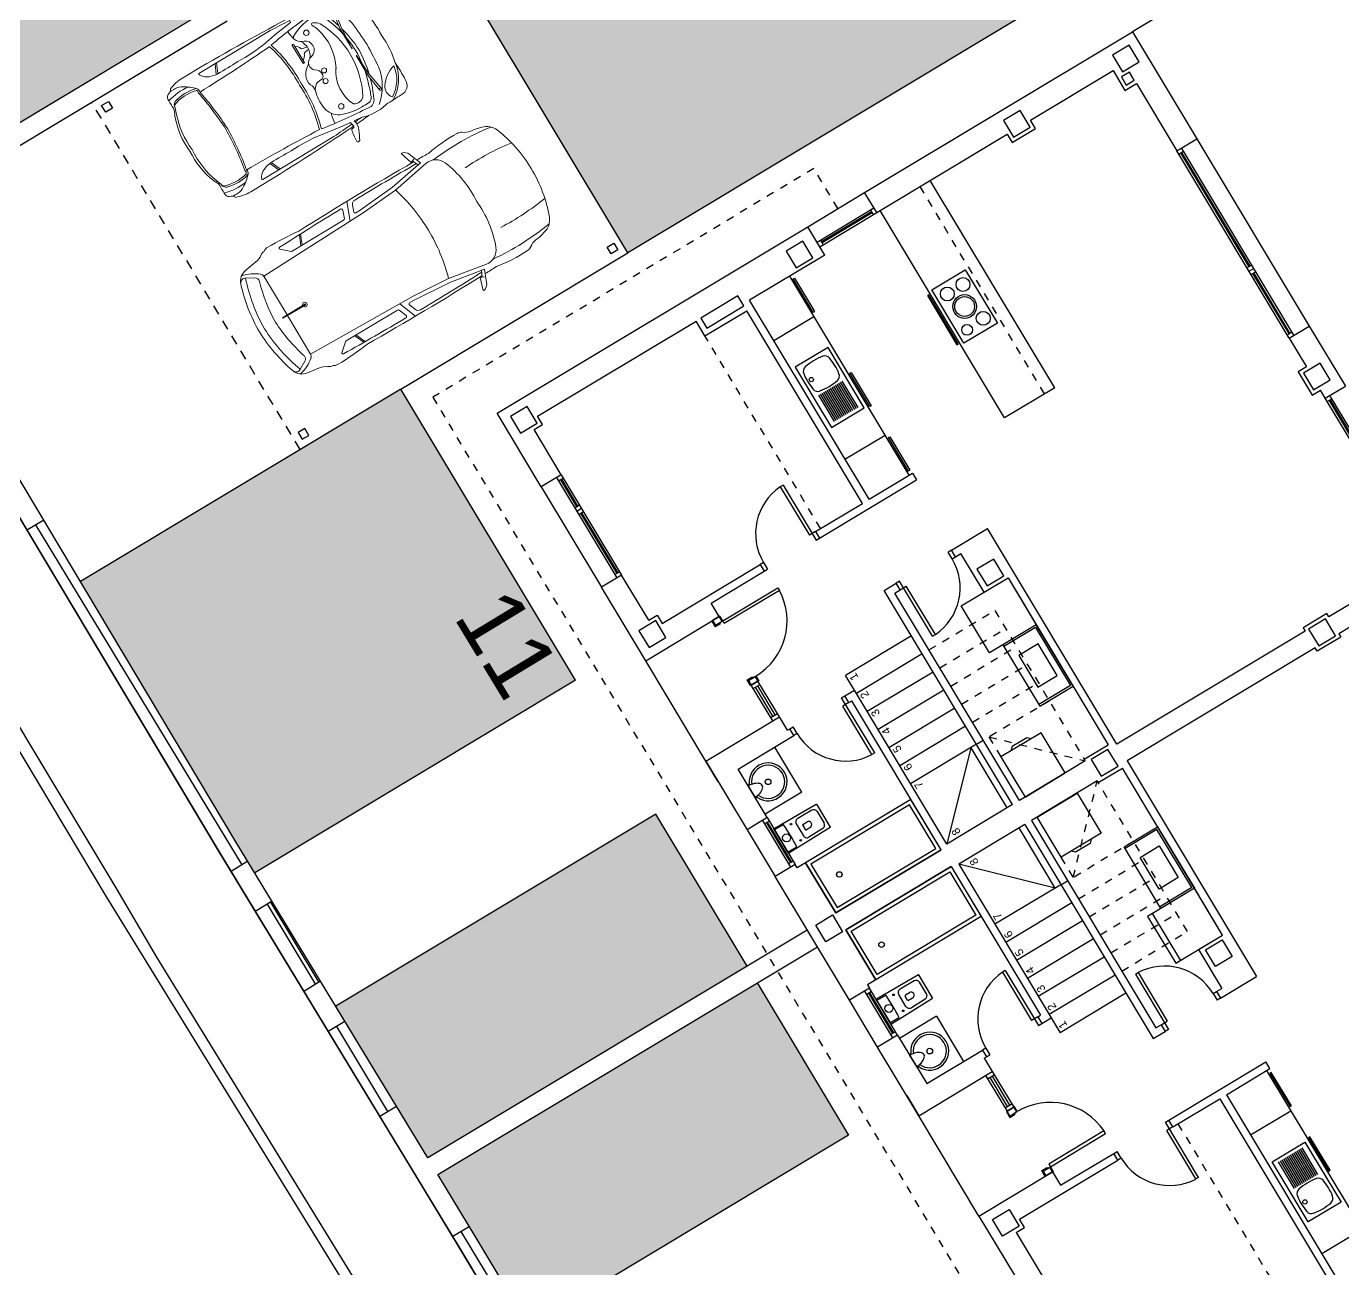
# Model space of a CAD drawing. Header units: millimetres. Extents: x 441061 to 442903, y 4515148 to 4515613.
# Drawn here: x 441612.64 to 441629.52, y 4515528.51 to 4515544.43 of the extents above; entities that cross this region are included whole.
import ezdxf
from ezdxf.enums import TextEntityAlignment as Align

# ---------------------------------------------------------------- set-up
doc = ezdxf.new("R2010")
doc.units = ezdxf.units.MM
doc.linetypes.add('RAYITAS', pattern=[0.375, 0.25, -0.125])
doc.layers.add('01_cesped', color=7, linetype='Continuous', true_color=0x659a66)
for name, color, linetype in [('01_mono BAJA', 2, 'Continuous'), ('01_piscinas', 254, 'Continuous'), ('01_proyección', 4, 'RAYITAS')]:
    doc.layers.add(name, color=color, linetype=linetype)
doc.layers.add('01_muebles_B', color=254, linetype='Continuous', lineweight=5)
doc.styles.add('Estilo1', font='swissel.ttf')
doc.styles.add('NIEVES2', font='sanss___.ttf')

# ---------------------------------------------------------------- blocks, each defined once
blk = doc.blocks.new('A$C6A825EFA')
at = {"layer": '01_mono BAJA', "color": 254}
for p, q in [((3.7, 12.5, 0), (2.6, 12.5, 0)), ((3.7, 12.5, 0), (3.7, 11.4, 0)), ((3.7, 12.5, 0), (5.2, 12.5, 0)), ((5.5, 12.5, 0), (5.2, 12.5, 0)), ((5.2, 12.5, 0), (5.2, 11.4, 0)), ((5.2, 12.5, 0), (6.225, 12.5, 0)), ((6.225, 12.2, 0), (6.225, 12.5, 0)), ((6.225, 12.5, 0), (6.925, 12.5, 0)), ((6.925, 12.5, 0), (8.775, 12.5, 0)), ((6.925, 12.2, 0), (6.925, 12.5, 0)), ((8.775, 12.2, 0), (8.775, 12.5, 0)), ((9.475, 12.5, 0), (8.775, 12.5, 0)), ((10.5, 12.5, 0), (9.475, 12.5, 0)), ((9.475, 12.2, 0), (9.475, 12.5, 0)), ((10.2, 12.5, 0), (10.5, 12.5, 0)), ((10.5, 12.5, 0), (10.5, 11.4, 0)), ((10.5, 12.5, 0), (12, 12.5, 0)), ((12, 12.5, 0), (13.1, 12.5, 0)), ((12, 12.5, 0), (12, 11.4, 0)), ((13.1, 12.2, 0), (13.1, 12.5, 0)), ((14.6, 12.5, 0), (13.1, 12.5, 0)), ((14.6, 12.5, 0), (15.7, 12.5, 0)), ((14.6, 12.2, 0), (14.6, 12.5, 0)), ((15.7, 12.5, 0), (15.7, 7.855, 0)), ((3.275, 12.2, 0), (2.6, 12.2, 0)), ((3.275, 12.2), (3.275, 12.075)), ((5.5, 12.2, 0), (5.5, 11.366, 0)), ((6.225, 12.2, 0), (5.5, 12.2, 0)), ((5.741, 12.198, 0), (5.742, 12.183, 0)), ((5.743, 12.2, 0), (5.932, 12.2, 0)), ((5.934, 12.198, 0), (5.933, 12.183, 0)), ((6.175, 11.65, 0), (6.175, 12.2, 0)), ((6.225, 12.27, 0), (6.925, 12.27, 0)), ((6.225, 12.2, 0), (6.925, 12.2, 0)), ((6.275, 12.2, 0), (6.275, 12.27, 0)), ((6.275, 12.242, 0), (6.875, 12.242, 0)), ((6.275, 12.228, 0), (6.875, 12.228, 0)), ((6.409, 12.073, 0), (6.407, 12.2, 0)), ((6.741, 12.073, 0), (6.743, 12.2, 0)), ((6.875, 12.2, 0), (6.875, 12.27, 0)), ((6.975, 12.2, 0), (6.925, 12.2, 0)), ((6.975, 12.075, 0), (6.975, 12.2, 0)), ((8.725, 12.075, 0), (8.725, 12.2, 0)), ((8.725, 12.2, 0), (8.775, 12.2, 0)), ((9.475, 12.27, 0), (8.775, 12.27, 0)), ((9.475, 12.2, 0), (8.775, 12.2, 0)), ((8.825, 12.2, 0), (8.825, 12.27, 0)), ((9.425, 12.242, 0), (8.825, 12.242, 0)), ((9.425, 12.228, 0), (8.825, 12.228, 0)), ((8.959, 12.073, 0), (8.957, 12.2, 0)), ((9.291, 12.073, 0), (9.293, 12.2, 0)), ((9.425, 12.2, 0), (9.425, 12.27, 0)), ((9.475, 12.2, 0), (10.2, 12.2, 0)), ((9.525, 11.65, 0), (9.525, 12.2, 0)), ((9.766, 12.198, 0), (9.767, 12.183, 0)), ((9.957, 12.2, 0), (9.768, 12.2, 0)), ((9.959, 12.198, 0), (9.958, 12.183, 0)), ((10.2, 12.2, 0), (10.2, 11.366, 0)), ((12.425, 12.2, 0), (13.1, 12.2, 0)), ((12.425, 12.2), (12.425, 12.075)), ((14.6, 12.27, 0), (13.1, 12.27, 0)), ((14.6, 12.2, 0), (13.1, 12.2, 0)), ((13.15, 12.27, 0), (13.15, 12.2, 0)), ((14.05, 12.242, 0), (13.15, 12.242, 0)), ((14.05, 12.228, 0), (13.15, 12.228, 0)), ((14.05, 12.27, 0), (14.05, 12.2, 0)), ((14.1, 12.27, 0), (14.1, 12.2, 0)), ((14.15, 12.27, 0), (14.15, 12.2, 0)), ((14.55, 12.242, 0), (14.15, 12.242, 0)), ((14.55, 12.228, 0), (14.15, 12.228, 0)), ((14.55, 12.27, 0), (14.55, 12.2, 0)), ((14.6, 12.2, 0), (15.275, 12.2, 0)), ((15.275, 12.2), (15.275, 12.075)), ((15.325, 12.2, 0), (15.325, 12.125, 0)), ((3.275, 12.075), (3.4, 12.075)), ((3.4, 12.075, 0), (3.4, 10.606, 0)), ((5.853, 12.043, 0), (5.822, 12.043, 0)), ((7.725, 12.075, 0), (6.975, 12.075, 0)), ((7.725, 10.5, 0), (7.725, 12.075, 0)), ((7.975, 10.5, 0), (7.975, 12.075, 0)), ((7.975, 12.075, 0), (8.725, 12.075, 0)), ((9.847, 12.043, 0), (9.878, 12.043, 0)), ((12.3, 12.075, 0), (12.3, 10.606, 0)), ((12.425, 12.075), (12.3, 12.075)), ((15.275, 12.075), (15.4, 12.075)), ((15.325, 12.125, 0), (15.4, 12.125, 0)), ((15.4, 12.075, 0), (15.4, 9.705, 0)), ((6.439, 11.659, 0), (6.435, 11.869, 0)), ((6.485, 11.92, 0), (6.665, 11.92, 0)), ((6.535, 11.85, 0), (6.535, 11.79, 0)), ((6.545, 11.86, 0), (6.605, 11.86, 0)), ((6.615, 11.85, 0), (6.615, 11.79, 0)), ((6.711, 11.659, 0), (6.715, 11.869, 0)), ((8.989, 11.659, 0), (8.985, 11.869, 0)), ((9.215, 11.92, 0), (9.035, 11.92, 0)), ((9.085, 11.85, 0), (9.085, 11.79, 0)), ((9.155, 11.86, 0), (9.095, 11.86, 0)), ((9.165, 11.85, 0), (9.165, 11.79, 0)), ((9.261, 11.659, 0), (9.265, 11.869, 0)), ((6.175, 11.65, 0), (5.5, 11.65, 0)), ((9.525, 11.65, 0), (10.2, 11.65, 0)), ((3.785, 11.5, 0), (3.785, 11.44, 0)), ((4.58, 11.5, 0), (4.58, 11.44, 0)), ((4.665, 11.5, 0), (4.665, 11.4, 0)), ((5.2, 11.5, 0), (4.665, 11.5, 0)), ((4.715, 11.5, 0), (4.715, 11.4, 0)), ((5.15, 11.5, 0), (5.15, 11.4, 0)), ((6.489, 11.61, 0), (6.661, 11.61, 0)), ((9.211, 11.61, 0), (9.039, 11.61, 0)), ((10.5, 11.5, 0), (11.035, 11.5, 0)), ((10.55, 11.5, 0), (10.55, 11.4, 0)), ((10.985, 11.5, 0), (10.985, 11.4, 0)), ((11.035, 11.5, 0), (11.035, 11.4, 0)), ((11.12, 11.5, 0), (11.12, 11.44, 0)), ((11.915, 11.5, 0), (11.915, 11.44, 0)), ((3.7, 11.4, 0), (3.5, 11.4, 0)), ((3.5, 11.4, 0), (3.5, 10.606, 0)), ((3.71, 11.4, 0), (3.77, 11.4, 0)), ((3.77, 11.43, 0), (3.77, 11.4, 0)), ((4.595, 11.43, 0), (4.595, 11.4, 0)), ((5.2, 11.4, 0), (4.665, 11.4, 0)), ((5.15, 11.467, 0), (4.715, 11.467, 0)), ((5.15, 11.433, 0), (4.715, 11.433, 0)), ((5.4, 11.4, 0), (5.2, 11.4, 0)), ((5.4, 11.4, 0), (5.4, 11.366, 0)), ((5.5, 11.366, 0), (5.4, 11.366, 0)), ((5.4, 11.366, 0), (5.4, 11.316, 0)), ((5.5, 11.316, 0), (5.4, 11.316, 0)), ((5.5, 11.316, 0), (5.5, 11.366, 0)), ((10.2, 11.366, 0), (10.3, 11.366, 0)), ((10.2, 11.316, 0), (10.2, 11.366, 0)), ((10.2, 11.316, 0), (10.3, 11.316, 0)), ((10.3, 11.4, 0), (10.5, 11.4, 0)), ((10.3, 11.4, 0), (10.3, 11.366, 0)), ((10.3, 11.366, 0), (10.3, 11.316, 0)), ((10.5, 11.4, 0), (11.035, 11.4, 0)), ((10.55, 11.467, 0), (10.985, 11.467, 0)), ((10.55, 11.433, 0), (10.985, 11.433, 0)), ((11.105, 11.43, 0), (11.105, 11.4, 0)), ((11.93, 11.43, 0), (11.93, 11.4, 0)), ((11.99, 11.4, 0), (11.93, 11.4, 0)), ((12, 11.4, 0), (12.2, 11.4, 0)), ((12.2, 11.4, 0), (12.2, 10.606, 0)), ((5.5, 10.541, 0), (5.5, 10.632, 0)), ((6.224, 10.632, 0), (5.5, 10.632, 0)), ((6.224, 10.591, 0), (6.224, 10.632, 0)), ((9.476, 10.591, 0), (9.476, 10.632, 0)), ((9.476, 10.632, 0), (10.2, 10.632, 0)), ((10.2, 10.541, 0), (10.2, 10.632, 0)), ((3.4, 10.606, 0), (3.5, 10.606, 0)), ((3.4, 10.556, 0), (3.4, 10.606, 0)), ((3.4, 10.556, 0), (3.5, 10.556, 0)), ((3.5, 10.606, 0), (3.5, 10.556, 0)), ((6.224, 10.591, 0), (5.4, 10.591, 0)), ((5.4, 10.591, 0), (5.4, 10.541, 0)), ((5.4, 10.541, 0), (5.4, 10.4, 0)), ((5.5, 10.541, 0), (5.4, 10.541, 0)), ((5.5, 10.541, 0), (5.5, 10.5, 0)), ((7.725, 10.5, 0), (5.5, 10.5, 0)), ((8.025, 10.5, 0), (10.2, 10.5, 0)), ((9.476, 10.591, 0), (10.3, 10.591, 0)), ((10.2, 10.541, 0), (10.2, 10.5, 0)), ((10.2, 10.541, 0), (10.3, 10.541, 0)), ((10.3, 10.591, 0), (10.3, 10.541, 0)), ((10.3, 10.541, 0), (10.3, 10.4, 0)), ((12.3, 10.606, 0), (12.2, 10.606, 0)), ((12.2, 10.606, 0), (12.2, 10.556, 0)), ((12.3, 10.556, 0), (12.2, 10.556, 0)), ((12.3, 10.556, 0), (12.3, 10.606, 0)), ((5.18, 9.415, 0), (5.18, 10.4, 0)), ((5.4, 10.4, 0), (5.18, 10.4, 0)), ((7.7, 10.4, 0), (5.4, 10.4, 0)), ((5.45, 9.415, 0), (5.45, 10.4, 0)), ((5.72, 9.415, 0), (5.72, 10.4, 0)), ((5.99, 9.415, 0), (5.99, 10.4, 0)), ((6.26, 9.415, 0), (6.26, 10.4, 0)), ((6.53, 9.415, 0), (6.53, 10.4, 0)), ((6.8, 9.415, 0), (6.8, 10.4, 0)), ((6.8, 9.5, 0), (7.7, 10.4, 0)), ((7.7, 9.415, 0), (7.7, 10.4, 0)), ((8, 10.4, 0), (10.3, 10.4, 0)), ((8, 9.415, 0), (8, 10.4, 0)), ((8.9, 9.5, 0), (8, 10.4, 0)), ((8.9, 9.415, 0), (8.9, 10.4, 0)), ((9.17, 9.415, 0), (9.17, 10.4, 0)), ((9.44, 9.415, 0), (9.44, 10.4, 0)), ((9.71, 9.415, 0), (9.71, 10.4, 0)), ((9.98, 9.415, 0), (9.98, 10.4, 0)), ((10.25, 9.415, 0), (10.25, 10.4, 0)), ((10.3, 10.4, 0), (10.52, 10.4, 0)), ((10.52, 9.415, 0), (10.52, 10.4, 0)), ((2.676, 9.831, 0), (2.676, 9.872, 0)), ((2.676, 9.872, 0), (3.4, 9.872, 0)), ((2.676, 9.831, 0), (3.5, 9.831, 0)), ((3.4, 9.781, 0), (3.4, 9.872, 0)), ((3.5, 9.831, 0), (3.5, 9.781, 0)), ((13.024, 9.831, 0), (12.2, 9.831, 0)), ((12.2, 9.831, 0), (12.2, 9.781, 0)), ((12.3, 9.781, 0), (12.3, 9.872, 0)), ((13.024, 9.872, 0), (12.3, 9.872, 0)), ((13.024, 9.831, 0), (13.024, 9.872, 0)), ((3.4, 9.781, 0), (3.4, 9.08, 0)), ((3.4, 9.781, 0), (3.5, 9.781, 0)), ((3.5, 9.781, 0), (3.5, 8.33, 0)), ((12.2, 9.781, 0), (12.2, 8.33, 0)), ((12.3, 9.781, 0), (12.2, 9.781, 0)), ((12.3, 9.781, 0), (12.3, 9.08, 0)), ((15.18, 9.705, 0), (15.18, 9.08, 0)), ((15.18, 9.705, 0), (15.4, 9.705, 0)), ((6.8, 9.5, 0), (7.7, 9.5, 0)), ((8.9, 9.5, 0), (8, 9.5, 0)), ((7.7, 9.415, 0), (4.5, 9.415, 0)), ((4.5, 9.415, 0), (4.5, 9.235, 0)), ((4.5, 9.415, 0), (4.5, 9.235, 0)), ((7.7, 9.315, 0), (4.6, 9.315, 0)), ((4.6, 9.315, 0), (4.6, 9.235, 0)), ((4.6, 9.315, 0), (4.6, 9.235, 0)), ((7.7, 8.33, 0), (7.7, 9.315, 0)), ((8, 9.415, 0), (11.2, 9.415, 0)), ((8, 8.33, 0), (8, 9.315, 0)), ((8, 9.315, 0), (11.1, 9.315, 0)), ((11.1, 9.315, 0), (11.1, 9.235, 0)), ((11.1, 9.315, 0), (11.1, 9.235, 0)), ((11.2, 9.415, 0), (11.2, 9.235, 0)), ((11.2, 9.415, 0), (11.2, 9.235, 0)), ((4.6, 9.235, 0), (4.5, 9.235, 0)), ((4.5, 9.185, 0), (4.5, 9.235, 0)), ((5.324, 9.185, 0), (4.5, 9.185, 0)), ((4.6, 9.235, 0), (4.6, 9.144, 0)), ((5.324, 9.144, 0), (4.6, 9.144, 0)), ((5.324, 9.185, 0), (5.324, 9.144, 0)), ((10.376, 9.185, 0), (10.376, 9.144, 0)), ((10.376, 9.185, 0), (11.2, 9.185, 0)), ((10.376, 9.144, 0), (11.1, 9.144, 0)), ((11.1, 9.235, 0), (11.2, 9.235, 0)), ((11.1, 9.235, 0), (11.1, 9.144, 0)), ((11.2, 9.185, 0), (11.2, 9.235, 0)), ((3.4, 8.98, 0), (0.425, 8.98, 0)), ((3.4, 9.08, 0), (0.52, 9.08, 0)), ((1.025, 8.98, 0), (1.025, 8.38, 0)), ((2.8, 8.98, 0), (2.8, 8.38, 0)), ((3.4, 8.98, 0), (3.4, 8.33, 0)), ((12.3, 9.08, 0), (15.18, 9.08, 0)), ((12.3, 8.98, 0), (15.275, 8.98, 0)), ((12.3, 8.98, 0), (12.3, 8.33, 0)), ((12.9, 8.98, 0), (12.9, 8.38, 0)), ((14.675, 8.98, 0), (14.675, 8.38, 0)), ((15.275, 7.855, 0), (15.275, 8.98, 0)), ((1.462, 8.43, 0), (1.462, 8.92, 0)), ((1.462, 8.92, 0), (2.362, 8.92, 0)), ((1.921, 8.85, 0), (2.317, 8.85, 0)), ((1.921, 8.825, 0), (2.317, 8.825, 0)), ((1.921, 8.8, 0), (2.317, 8.8, 0)), ((1.921, 8.775, 0), (2.317, 8.775, 0)), ((2.362, 8.92, 0), (2.362, 8.43, 0)), ((13.338, 8.92, 0), (13.338, 8.43, 0)), ((14.238, 8.92, 0), (13.338, 8.92, 0)), ((13.779, 8.85, 0), (13.383, 8.85, 0)), ((13.779, 8.825, 0), (13.383, 8.825, 0)), ((13.779, 8.8, 0), (13.383, 8.8, 0)), ((13.779, 8.775, 0), (13.383, 8.775, 0)), ((14.238, 8.43, 0), (14.238, 8.92, 0)), ((1.921, 8.75, 0), (2.317, 8.75, 0)), ((1.921, 8.725, 0), (2.317, 8.725, 0)), ((1.921, 8.7, 0), (2.317, 8.7, 0)), ((1.921, 8.675, 0), (2.317, 8.675, 0)), ((1.921, 8.65, 0), (2.317, 8.65, 0)), ((1.921, 8.625, 0), (2.317, 8.625, 0)), ((13.779, 8.75, 0), (13.383, 8.75, 0)), ((13.779, 8.725, 0), (13.383, 8.725, 0)), ((13.779, 8.7, 0), (13.383, 8.7, 0)), ((13.779, 8.675, 0), (13.383, 8.675, 0)), ((13.779, 8.65, 0), (13.383, 8.65, 0)), ((13.779, 8.625, 0), (13.383, 8.625, 0)), ((1.921, 8.6, 0), (2.317, 8.6, 0)), ((1.921, 8.575, 0), (2.317, 8.575, 0)), ((1.921, 8.55, 0), (2.317, 8.55, 0)), ((1.921, 8.525, 0), (2.317, 8.525, 0)), ((1.921, 8.5, 0), (2.317, 8.5, 0)), ((4.5, 8.41, 0), (4.5, 8.46, 0)), ((4.6, 8.46, 0), (4.5, 8.46, 0)), ((4.6, 8.46, 0), (4.6, 8.41, 0)), ((5.88, 8.6, 0), (5.18, 8.6, 0)), ((5.905, 7.995, 0), (5.905, 8.47, 0)), ((6.775, 7.995, 0), (6.775, 8.47, 0)), ((8.925, 7.995, 0), (8.925, 8.47, 0)), ((9.795, 7.995, 0), (9.795, 8.47, 0)), ((11.1, 8.46, 0), (11.1, 8.41, 0)), ((11.1, 8.46, 0), (11.2, 8.46, 0)), ((11.2, 8.41, 0), (11.2, 8.46, 0)), ((13.779, 8.6, 0), (13.383, 8.6, 0)), ((13.779, 8.575, 0), (13.383, 8.575, 0)), ((13.779, 8.55, 0), (13.383, 8.55, 0)), ((13.779, 8.525, 0), (13.383, 8.525, 0)), ((13.779, 8.5, 0), (13.383, 8.5, 0)), ((3.4, 8.38, 0), (0.425, 8.38, 0)), ((2.362, 8.43, 0), (1.462, 8.43, 0)), ((3.4, 8.33, 0), (3.5, 8.33, 0)), ((4.5, 8.41, 0), (4.5, 7.87, 0)), ((4.6, 8.41, 0), (4.5, 8.41, 0)), ((4.6, 8.41, 0), (4.6, 8.33, 0)), ((5.18, 8.33, 0), (4.6, 8.33, 0)), ((5.18, 8.33, 0), (5.18, 7.97, 0)), ((7.7, 8.33, 0), (7.675, 8.33, 0)), ((7.7, 8.33, 0), (7.675, 8.33, 0)), ((7.675, 8.33, 0), (7.675, 7.97, 0)), ((8, 8.33, 0), (8.025, 8.33, 0)), ((8, 8.33, 0), (8.025, 8.33, 0)), ((8.025, 8.33, 0), (8.025, 7.97, 0)), ((10.52, 8.33, 0), (11.1, 8.33, 0)), ((10.52, 8.33, 0), (10.52, 7.97, 0)), ((11.1, 8.41, 0), (11.1, 8.33, 0)), ((11.1, 8.41, 0), (11.2, 8.41, 0)), ((11.2, 8.41, 0), (11.2, 7.87, 0)), ((12.3, 8.33, 0), (12.2, 8.33, 0)), ((12.3, 8.38, 0), (15.275, 8.38, 0)), ((13.338, 8.43, 0), (14.238, 8.43, 0)), ((5.18, 7.97, 0), (7.675, 7.97, 0)), ((5.905, 7.995, 0), (6.775, 7.995, 0)), ((10.52, 7.97, 0), (8.025, 7.97, 0)), ((9.795, 7.995, 0), (8.925, 7.995, 0)), ((7.725, 7.87, 0), (4.5, 7.87, 0)), ((7.725, 5.055, 0), (7.725, 7.87, 0)), ((7.975, 5.055, 0), (7.975, 7.87, 0)), ((7.975, 7.87, 0), (11.2, 7.87, 0)), ((15.275, 7.855, 0), (15.7, 7.855, 0)), ((15.4, 7.855, 0), (15.4, 7.005, 0)), ((15.47, 7.805, 0), (15.4, 7.805, 0)), ((15.428, 7.055, 0), (15.428, 7.805, 0)), ((15.442, 7.055, 0), (15.442, 7.805, 0)), ((15.47, 7.855, 0), (15.47, 7.005, 0)), ((15.7, 7.855, 0), (15.7, 7.005, 0)), ((12.3, 6.955, 0), (15.4, 6.955, 0)), ((12.3, 6.205, 0), (12.3, 6.955, 0)), ((15.47, 7.055, 0), (15.4, 7.055, 0)), ((15.4, 7.005, 0), (15.7, 7.005, 0)), ((15.4, 7.005, 0), (15.4, 5.055, 0)), ((15.7, 7.005, 0), (15.7, 3, 0)), ((12.3, 6.205, 0), (15.4, 6.205, 0)), ((7.675, 4.705, 0), (7.675, 5.055, 0)), ((7.675, 5.055, 0), (7.725, 5.055, 0)), ((8.025, 5.055, 0), (7.975, 5.055, 0)), ((8.025, 4.705, 0), (8.025, 5.055, 0)), ((7.725, 4.705, 0), (7.675, 4.705, 0)), ((7.725, 3.47, 0), (7.725, 4.705, 0)), ((7.975, 3.47, 0), (7.975, 4.705, 0)), ((7.975, 4.705, 0), (8.025, 4.705, 0)), ((15.4, 4.705, 0), (15.4, 3.47, 0)), ((15.4, 3.47, 0), (15.105, 3.47, 0)), ((15.105, 3.47, 0), (15.105, 3.3, 0)), ((8.5, 3.3, 0), (10.4, 3.3, 0)), ((8.5, 3.23, 0), (10.4, 3.23, 0)), ((10.35, 3.272, 0), (9.55, 3.272, 0)), ((10.35, 3.258, 0), (9.55, 3.258, 0)), ((10.35, 3.3, 0), (10.35, 3.23, 0)), ((10.4, 3.3, 0), (10.4, 3, 0)), ((10.4, 3.3, 0), (10.52, 3.3, 0)), ((11.3, 3.3, 0), (10.87, 3.3, 0)), ((11.3, 3.3, 0), (11.3, 3, 0)), ((11.3, 3.3, 0), (14.1, 3.3, 0)), ((11.3, 3.23, 0), (14.1, 3.23, 0)), ((11.35, 3.3, 0), (11.35, 3.23, 0)), ((11.35, 3.272, 0), (12.25, 3.272, 0)), ((11.35, 3.258, 0), (12.25, 3.258, 0)), ((12.25, 3.3, 0), (12.25, 3.23, 0)), ((12.3, 3.3, 0), (12.3, 3.23, 0)), ((12.35, 3.3, 0), (12.35, 3.23, 0)), ((14.05, 3.272, 0), (12.35, 3.272, 0)), ((14.05, 3.258, 0), (12.35, 3.258, 0)), ((14.05, 3.3, 0), (14.05, 3.23, 0)), ((15.105, 3.3, 0), (14.1, 3.3, 0)), ((14.1, 3.3, 0), (14.1, 3, 0)), ((11.3, 3, 0), (10.4, 3, 0)), ((14.1, 3, 0), (11.3, 3, 0)), ((15.7, 3, 0), (14.1, 3, 0)), ((15.7, 0, 0), (15.7, 3))]:
    blk.add_line(p, q, dxfattribs=at)
for points in [[(3.575, 12.125), (3.325, 12.125), (3.325, 12.375), (3.575, 12.375), (3.575, 12.125)], [(7.725, 12.375), (7.975, 12.375), (7.975, 12.125), (7.725, 12.125), (7.725, 12.375)], [(12.125, 12.125), (12.375, 12.125), (12.375, 12.375), (12.125, 12.375), (12.125, 12.125)], [(15.325, 12.125), (15.575, 12.125), (15.575, 12.375), (15.325, 12.375), (15.325, 12.125)], [(5.13, 8.005), (4.88, 8.005), (4.88, 8.255), (5.13, 8.255), (5.13, 8.005)], [(7.725, 8.005), (7.975, 8.005), (7.975, 8.255), (7.725, 8.255), (7.725, 8.005)], [(10.57, 8.005), (10.82, 8.005), (10.82, 8.255), (10.57, 8.255), (10.57, 8.005)], [(15.325, 8.005), (15.575, 8.005), (15.575, 8.255), (15.325, 8.255), (15.325, 8.005)], [(7.725, 4.755), (7.975, 4.755), (7.975, 5.005), (7.725, 5.005), (7.725, 4.755)], [(15.325, 4.755), (15.575, 4.755), (15.575, 5.005), (15.325, 5.005), (15.325, 4.755)], [(10.57, 3.125), (10.82, 3.125), (10.82, 3.375), (10.57, 3.375), (10.57, 3.125)], [(15.325, 3.125), (15.575, 3.125), (15.575, 3.375), (15.325, 3.375), (15.325, 3.125)]]:
    blk.add_lwpolyline(points, close=True, dxfattribs=at)
at = {"layer": '01_mono BAJA', "color": 254, "elevation": 0, "flags": 128}
for points in [[(6.394, 12.2, 0.414214), (6.39, 12.196), (6.39, 12.195), (6.4, 11.574, 0.436396), (6.404, 11.57), (6.746, 11.57, 0.436396), (6.75, 11.574), (6.76, 12.195), (6.76, 12.196, 0.414214), (6.756, 12.2)], [(9.306, 12.2, -0.414214), (9.31, 12.196), (9.31, 12.195), (9.3, 11.574, -0.436396), (9.296, 11.57), (8.954, 11.57, -0.436396), (8.95, 11.574), (8.94, 12.195), (8.94, 12.196, -0.414214), (8.944, 12.2)]]:
    blk.add_lwpolyline(points, format="xyb", close=True, dxfattribs=at)
at = {"layer": '01_mono BAJA', "color": 254, "elevation": 0}
for points in [[(6.975, 12.075), (7.725, 12.075), (7.725, 10.5), (6.975, 10.5)], [(7.025, 12.025), (7.675, 12.025), (7.675, 10.55), (7.025, 10.55)], [(8.725, 12.075), (7.975, 12.075), (7.975, 10.5), (8.725, 10.5)], [(8.675, 12.025), (8.025, 12.025), (8.025, 10.55), (8.675, 10.55)], [(3.785, 11.51), (3.785, 11.5), (3.7, 11.5), (3.7, 11.51)], [(3.77, 11.4), (3.7, 11.4), (3.7, 11.5), (3.77, 11.5)], [(4.58, 11.51), (4.58, 11.5), (4.665, 11.5), (4.665, 11.51)], [(11.12, 11.51), (11.12, 11.5), (11.035, 11.5), (11.035, 11.51)], [(11.915, 11.51), (11.915, 11.5), (12, 11.5), (12, 11.51)], [(11.93, 11.4), (12, 11.4), (12, 11.5), (11.93, 11.5)], [(3.77, 11.4), (3.77, 11.39), (3.7, 11.39), (3.7, 11.4)], [(3.785, 11.44), (3.785, 11.43), (3.77, 11.43), (3.77, 11.44)], [(3.77, 11.39), (3.77, 10.565), (3.81, 10.565), (3.81, 11.39)], [(4.58, 11.44), (4.58, 11.43), (4.595, 11.43), (4.595, 11.44)], [(4.595, 11.4), (4.595, 11.39), (4.665, 11.39), (4.665, 11.4)], [(11.105, 11.4), (11.105, 11.39), (11.035, 11.39), (11.035, 11.4)], [(11.12, 11.44), (11.12, 11.43), (11.105, 11.43), (11.105, 11.44)], [(11.93, 11.39), (11.93, 10.565), (11.89, 10.565), (11.89, 11.39)], [(11.915, 11.44), (11.915, 11.43), (11.93, 11.43), (11.93, 11.44)], [(11.93, 11.4), (11.93, 11.39), (12, 11.39), (12, 11.4)], [(15.4, 9.635), (15.25, 9.635), (15.25, 9.08), (15.4, 9.08)], [(7.1, 9.23), (7.7, 9.23), (7.7, 8.63), (7.1, 8.63)], [(8.6, 9.23), (8, 9.23), (8, 8.63), (8.6, 8.63)], [(5.18, 8.67), (5.18, 7.97), (5.88, 7.97), (5.88, 8.67)], [(10.52, 8.67), (10.52, 7.97), (9.82, 7.97), (9.82, 8.67)], [(5.88, 8.47), (6.8, 8.47), (6.8, 7.97), (5.88, 7.97)], [(9.82, 8.47), (8.9, 8.47), (8.9, 7.97), (9.82, 7.97)], [(1.887, 8.36), (1.887, 8.34), (2.387, 8.34), (2.387, 8.36)], [(2.85, 8.36), (2.85, 8.34), (3.35, 8.34), (3.35, 8.36)], [(6.104, 8.363), (6.576, 8.363), (6.576, 8.077), (6.104, 8.077)], [(9.596, 8.363), (9.124, 8.363), (9.124, 8.077), (9.596, 8.077)], [(12.85, 8.36), (12.85, 8.34), (12.35, 8.34), (12.35, 8.36)], [(13.813, 8.36), (13.813, 8.34), (13.313, 8.34), (13.313, 8.36)], [(15.222, 8.36), (15.222, 8.34), (14.722, 8.34), (14.722, 8.36)], [(13.42, 6.975), (14.155, 6.975), (14.155, 6.995), (13.42, 6.995)], [(14.187, 6.408), (13.387, 6.408), (13.388, 6.908), (14.188, 6.908)], [(15.275, 3.42), (15.155, 3.42), (15.155, 3.3), (15.275, 3.3)]]:
    blk.add_lwpolyline(points, close=True, dxfattribs=at)
for points in [[(4.595, 11.5), (4.595, 11.4)], [(4.665, 11.4), (4.665, 11.5)], [(11.035, 11.4), (11.035, 11.5)], [(11.105, 11.5), (11.105, 11.4)], [(7.1, 8.78), (7.06, 8.82), (7.06, 9.04), (7.1, 9.08)], [(8.6, 8.78), (8.64, 8.82), (8.64, 9.04), (8.6, 9.08)], [(15.4, 5.055), (15.275, 5.055), (15.275, 4.705), (15.4, 4.705)]]:
    blk.add_lwpolyline(points, dxfattribs=at)
at = {"layer": '01_mono BAJA', "color": 254}
blk.add_lwpolyline([(10.87, 3.3), (10.87, 3.425), (10.52, 3.425), (10.52, 3.3)], dxfattribs=at)
for centre, radius in [((6.575, 12.12, 0), 0.051), ((9.125, 12.12, 0), 0.051), ((5.837, 11.953, 0), 0.036), ((6.455, 11.98, 0), 0.01), ((6.695, 11.98, 0), 0.01), ((9.005, 11.98, 0), 0.01), ((9.245, 11.98, 0), 0.01), ((9.862, 11.953, 0), 0.036), ((7.325, 11.781, 0), 0.035), ((8.375, 11.781, 0), 0.035), ((1.704, 8.825, 0), 0.0275), ((13.996, 8.825, 0), 0.0275), ((13.515, 6.785, 0), 0.0693), ((13.788, 6.658, 0), 0.152), ((13.788, 6.658, 0), 0.127), ((14.04, 6.765, 0), 0.089), ((13.535, 6.531, 0), 0.089), ((14.04, 6.531, 0), 0.089)]:
    blk.add_circle(centre, radius, dxfattribs=at)
for centre, radius, start, end in [((5.837, 11.953, 0), 0.243, 114.8749, 65.1251), ((5.837, 11.953, 0), 0.213, 112.0656, 68.0564), ((5.729, 12.184, 0), 0.0128, 300.5291, 356.214), ((5.743, 12.197, 0), 0.0027, 90, 173.3159), ((6.033, 12.197, 0), 0.279, 179.383, 196.8165), ((5.642, 12.197, 0), 0.279, 343.1835, 0.617), ((5.932, 12.197, 0), 0.0027, 6.6841, 90), ((5.946, 12.184, 0), 0.0128, 183.786, 239.4709), ((9.862, 11.953, 0), 0.243, 114.8749, 65.1251), ((9.862, 11.953, 0), 0.213, 111.9436, 67.9344), ((9.754, 12.184, 0), 0.0128, 300.5291, 356.214), ((9.768, 12.197, 0), 0.0027, 90, 173.3159), ((10.058, 12.197, 0), 0.279, 179.383, 196.8165), ((9.667, 12.197, 0), 0.279, 343.1835, 0.617), ((9.957, 12.197, 0), 0.0027, 6.6841, 90), ((9.971, 12.184, 0), 0.0128, 183.786, 239.4709), ((5.903, 12.158, 0), 0.143, 196.8165, 225.6956), ((5.837, 12.091, 0), 0.0498, 225.6956, 252.5904), ((5.837, 12.091, 0), 0.0498, 287.9532, 314.3044), ((5.772, 12.158, 0), 0.143, 314.3044, 343.1835), ((6.416, 12.073, 0), 0.007, 180.924, 266.9359), ((6.575, 15.044, 0), 2.982, 266.9359, 273.0641), ((6.734, 12.073, 0), 0.007, 273.0641, 359.076), ((8.966, 12.073, 0), 0.007, 180.924, 266.9359), ((9.125, 15.044, 0), 2.982, 266.9359, 273.0641), ((9.284, 12.073, 0), 0.007, 273.0641, 359.076), ((9.928, 12.158, 0), 0.143, 196.8165, 225.6956), ((9.863, 12.091, 0), 0.0498, 225.6956, 252.0468), ((9.863, 12.091, 0), 0.0498, 287.4096, 314.3044), ((9.797, 12.158, 0), 0.143, 314.3044, 343.1835), ((6.485, 11.87, 0), 0.05, 90, 180.924), ((6.545, 11.85, 0), 0.01, 90, 180), ((6.605, 11.85, 0), 0.01, 0, 90), ((6.665, 11.87, 0), 0.05, 359.076, 90), ((9.035, 11.87, 0), 0.05, 90, 180.924), ((9.095, 11.85, 0), 0.01, 90, 180), ((9.155, 11.85, 0), 0.01, 0, 90), ((9.215, 11.87, 0), 0.05, 359.076, 90), ((6.489, 11.66, 0), 0.05, 180.924, 270), ((6.575, 11.79, 0), 0.04, 180, 0), ((6.661, 11.66, 0), 0.05, 270, 359.076), ((9.039, 11.66, 0), 0.05, 180.924, 270), ((9.125, 11.79, 0), 0.04, 180, 0), ((9.211, 11.66, 0), 0.05, 270, 359.076), ((3.768, 11.391, 0), 0.827, 272.8856, 359.9505), ((5.5, 10.591, 0), 0.725, 3.2758, 90), ((10.2, 10.591, 0), 0.725, 90, 176.7242), ((11.932, 11.391, 0), 0.827, 180.0495, 267.1144), ((3.4, 9.831, 0), 0.725, 90, 176.7242), ((12.3, 9.831, 0), 0.725, 3.2758, 90), ((4.6, 9.185, 0), 0.725, 270, 356.7242), ((11.1, 9.185, 0), 0.725, 183.2758, 270), ((2.262, 8.675, 0), 0.75, 169.8852, 190.1148), ((1.598, 8.794, 0), 0.075, 99.0787, 169.8852), ((1.704, 8.127, 0), 0.75, 80.9213, 99.0787), ((1.811, 8.794, 0), 0.075, 10.1148, 80.9213), ((1.146, 8.675, 0), 0.75, 349.8852, 10.1148), ((14.554, 8.675, 0), 0.75, 169.8852, 190.1148), ((13.889, 8.794, 0), 0.075, 99.0787, 169.8852), ((13.996, 8.127, 0), 0.75, 80.9213, 99.0787), ((14.102, 8.794, 0), 0.075, 10.1148, 80.9213), ((13.438, 8.675, 0), 0.75, 349.8852, 10.1148), ((1.598, 8.557, 0), 0.075, 190.1148, 260.9213), ((1.704, 9.223, 0), 0.75, 260.9213, 279.0787), ((1.811, 8.557, 0), 0.075, 279.0787, 349.8852), ((13.889, 8.557, 0), 0.075, 190.1148, 260.9213), ((13.996, 9.223, 0), 0.75, 260.9213, 279.0787), ((14.102, 8.557, 0), 0.075, 279.0787, 349.8852)]:
    blk.add_arc(centre, radius, start, end, dxfattribs=at)
at = {"layer": '01_proyección', "color": 120, "ltscale": 0.25}
for p, q in [((3.4, 9.705, 0), (0.52, 9.705, 0)), ((12.3, 9.705, 0), (15.18, 9.705, 0)), ((5.45, 9.315, 0), (5.45, 8.33, 0)), ((5.72, 9.315, 0), (5.72, 8.33, 0)), ((5.99, 9.315, 0), (5.99, 8.33, 0)), ((6.26, 9.315, 0), (6.26, 8.33, 0)), ((6.53, 9.315, 0), (6.53, 8.33, 0)), ((6.8, 9.415, 0), (6.8, 8.33, 0)), ((8.9, 9.415, 0), (8.9, 8.33, 0)), ((9.17, 9.315, 0), (9.17, 8.33, 0)), ((9.44, 9.315, 0), (9.44, 8.33, 0)), ((9.71, 9.315, 0), (9.71, 8.33, 0)), ((9.98, 9.315, 0), (9.98, 8.33, 0)), ((10.25, 9.315, 0), (10.25, 8.33, 0)), ((6.8, 9.23, 0), (7.7, 9.23, 0)), ((6.8, 9.23, 0), (7.7, 8.33, 0)), ((8.9, 9.23, 0), (8, 9.23, 0)), ((8.9, 9.23, 0), (8, 8.33, 0)), ((5.45, 8.33, 0), (7.675, 8.33, 0)), ((10.25, 8.33, 0), (8.025, 8.33, 0)), ((12.3, 6.355, 0), (15.4, 6.355, 0))]:
    blk.add_line(p, q, dxfattribs=at)
at = {"layer": '01_proyección', "color": 120, "ltscale": 0.25, "elevation": 0}
blk.add_lwpolyline([(15.7, 7.405), (16.3, 7.405), (16.3, 13.1), (-0.6, 13.1), (-0.6, 7.405), (0, 7.405)], dxfattribs=at)
at = {"layer": '01_mono BAJA', "color": 254, "style": 'NIEVES2'}
for s, p in [('1', (5.249, 10.268, 0)), ('2', (5.519, 10.268, 0)), ('3', (5.789, 10.268, 0)), ('4', (6.059, 10.268, 0)), ('5', (6.329, 10.268, 0)), ('6', (6.599, 10.268, 0)), ('7', (6.869, 10.268, 0)), ('8', (7.625, 10.166, 0))]:
    blk.add_text(s, height=0.103, dxfattribs=at).set_placement(p, align=Align.CENTER)
for s, p in [('7', (8.831, 10.268, 0)), ('6', (9.101, 10.268, 0)), ('5', (9.371, 10.268, 0)), ('4', (9.641, 10.268, 0)), ('3', (9.911, 10.268, 0)), ('2', (10.181, 10.268, 0)), ('1', (10.451, 10.268, 0)), ('8', (8.075, 10.166, 0))]:
    blk.add_text(s, height=0.103, rotation=0, dxfattribs=at).set_placement(p, align=Align.CENTER)
blk = doc.blocks.new('A$C0D711DC8')
at = {"layer": '01_muebles_B', "color": 254}
for p, q in [((10.733, 9.894), (9.764, 9.894)), ((10.493, 9.894), (10.545, 9.776)), ((10.515, 9.894), (10.567, 9.778)), ((9.004, 9.693), (9.038, 9.48)), ((9.056, 9.495), (9.026, 9.699)), ((9.038, 9.48), (9.054, 9.218)), ((9.056, 9.218), (9.056, 9.495)), ((9.054, 9.218), (9.056, 9.218)), ((9.038, 8.865), (9.054, 9.127)), ((9.054, 9.127), (9.056, 9.127)), ((9.056, 9.127), (9.056, 8.851)), ((9.614, 8.734), (9.614, 8.97)), ((9.634, 8.734), (9.634, 8.97)), ((9.004, 8.652), (9.038, 8.865)), ((9.056, 8.851), (9.026, 8.647)), ((9.546, 8.827), (9.494, 8.834)), ((9.546, 8.878), (9.495, 8.871)), ((10.733, 8.452), (9.764, 8.452)), ((10.493, 8.452), (10.545, 8.569)), ((10.515, 8.452), (10.567, 8.567))]:
    blk.add_line(p, q, dxfattribs=at)
for centre, radius in [((9.014, 9.701), 0.0121), ((9.51, 9.635), 0.0319), ((9.514, 9.288), 0.0297), ((9.466, 9.173), 0.0297), ((9.014, 8.645), 0.0121), ((9.417, 8.691), 0.0319)]:
    blk.add_circle(centre, radius, dxfattribs=at)
for centre, radius, start, end in [((9.619, 9.904), 0.16, 152.3452, 197.1649), ((10.167, 9.714), 0.738, 149.7434, 158.9846), ((9.544, 10.069), 0.023, 23.336, 131.4157), ((8.51, 10.147), 1.058, 348.7131, 356.2571), ((8.829, 9.758), 0.121, 83.4929, 184.381), ((9.185, 9.462), 0.48, 118.4979, 171.6974), ((9.142, 9.497), 0.403, 119.7279, 173.0139), ((9.122, 5.315), 4.571, 90.9016, 93.5003), ((9.503, 9.367), 0.611, 128.6532, 169.9617), ((8.847, 9.764), 0.126, 322.6544, 41.1658), ((9.178, 9.352), 0.549, 69.8978, 103.4423), ((9.94, 2.874), 7.047, 93.9115, 95.3212), ((8.751, 3.271), 6.625, 83.7996, 84.6711), ((10.975, -10.424), 20.353, 94.2603, 94.5093), ((9.518, 9.909), 0.0131, 69.95, 178.3297), ((9.777, 9.927), 0.273, 183.7214, 196.1025), ((9.94, 2.874), 7.047, 92.7044, 93.5361), ((10.975, -10.424), 20.353, 93.4112, 94.1277), ((8.751, 3.271), 6.625, 80.1778, 83.3742), ((9.525, 9.945), 0.0232, 265.4824, 347.7447), ((10.995, -17.873), 27.82, 90.1403, 92.8584), ((10.573, 9.974), 0.192, 294.6989, 323.0283), ((10.691, 9.894), 0.0501, 315.174, 347.3096), ((10.732, 9.885), 0.00831, 343.0311, 79.2932), ((11.29, 9.332), 0.611, 121.0895, 136.7388), ((11.01, 9.2), 0.627, 72.4585, 97.9913), ((10.906, 9.364), 0.584, 69.532, 87.9675), ((11.059, 9.742), 0.141, 86.8457, 126.696), ((11.101, 8.862), 1.022, 88.2888, 91.9327), ((11.185, 9.948), 0.0842, 206.7402, 257.6517), ((11.135, 9.81), 0.0644, 351.2386, 60.1485), ((10.942, 9.629), 2.236, 176.9311, 182.7066), ((8.653, 9.896), 0.361, 284.3027, 324.7225), ((10.509, 9.106), 1.518, 154.798, 163.8884), ((9.975, 9.34), 0.903, 155.1761, 164.735), ((10.144, 9.165), 1.038, 151.121, 207.6483), ((9.226, 9.718), 0.0964, 77.7254, 158.9302), ((9.211, 9.707), 0.057, 88.7397, 167.4182), ((9.265, 9.038), 0.727, 86.5634, 94.2004), ((9.314, 9.595), 0.107, 57.3841, 137.6524), ((8.819, 3.701), 6.126, 80.3818, 85.9978), ((9.306, 9.064), 0.701, 67.8757, 89.7559), ((8.958, 9.487), 0.459, 324.9496, 25.463), ((9.473, 9.516), 0.219, 7.735, 63.719), ((9.165, 9.803), 0.511, 341.8582, 355.871), ((11.471, 9.253), 1.7, 163.325, 182.6992), ((11.496, 9.248), 1.7, 163.325, 182.5468), ((12.246, 53.159), 43.488, 266.8642, 267.4858), ((10.175, 11.66), 1.884, 261.0449, 273.0528), ((10.459, 15.409), 5.634, 268.1287, 270.8789), ((12.021, 70.959), 61.269, 268.42618, 268.89057), ((10.529, 10.11), 0.334, 272.7892, 291.8342), ((14.417, 9.048), 3.64, 169.6671, 178.0415), ((14.417, 9.048), 3.62, 169.6671, 178.0415), ((10.894, 9.715), 0.0607, 143.7564, 193.2967), ((10.991, 9.25), 0.526, 73.7001, 105.481), ((10.903, 9.711), 0.0495, 146.1855, 196.1005), ((10.991, 9.25), 0.505, 69.1925, 104.8598), ((11.113, 9.698), 0.062, 14.8998, 65.8723), ((11.473, 9.762), 0.303, 189.085, 205.7225), ((10.241, 9.772), 0.959, 355.5054, 1.6982), ((11.352, 9.713), 0.156, 186.0058, 219.1392), ((9.808, 9.261), 1.13, 166.1566, 184.4621), ((10.25, 9.166), 1.218, 160.2257, 168.6391), ((9.185, 9.47), 0.511, 343.3936, 8.525), ((10.256, 9.278), 1.007, 354.015, 20.5105), ((10.287, 9.262), 1.007, 354.9224, 20.5105), ((17.649, 8.764), 8.777, 175.3636, 177.3327), ((10.509, 9.106), 1.518, 165.717, 177.48), ((10.25, 9.166), 1.218, 171.2453, 188.5682), ((9.904, 8.914), 0.65, 151.4841, 196.6746), ((9.552, 9.202), 0.047, 86.7847, 183.1724), ((9.566, 9.362), 0.114, 263.9035, 340.5155), ((9.771, 9.295), 0.101, 164.9008, 216.3288), ((9.538, 9.188), 0.158, 330.3363, 17.3801), ((9.808, 9.085), 1.13, 175.5379, 193.8434), ((17.649, 9.581), 8.777, 182.6673, 184.6364), ((10.509, 9.239), 1.518, 182.52, 194.283), ((9.6, 9.197), 0.0954, 178.5946, 241.3055), ((9.498, 9.044), 0.0889, 349.0142, 50.9794), ((9.424, 9.265), 0.296, 301.9645, 328.2937), ((11.471, 9.093), 1.7, 177.3008, 196.675), ((11.496, 9.097), 1.7, 177.4532, 196.675), ((14.417, 9.297), 3.64, 181.9585, 190.3329), ((14.417, 9.297), 3.62, 181.9585, 190.3329), ((10.256, 9.068), 1.007, 339.4895, 5.985), ((10.287, 9.084), 1.007, 339.4895, 5.0776), ((10.25, 9.166), 1.218, 191.3609, 207.4845), ((9.528, 8.859), 0.101, 101.4545, 181.9236), ((9.686, 8.849), 0.193, 142.3155, 213.2169), ((9.492, 9.055), 0.098, 279.5997, 343.5492), ((9.665, 8.855), 0.106, 119.0162, 160.5033), ((9.624, 8.97), 0.0104, 0, 180), ((10.942, 8.716), 2.236, 177.2934, 183.0689), ((9.185, 8.884), 0.48, 188.3026, 241.5021), ((9.142, 8.849), 0.403, 186.9861, 240.2721), ((8.653, 8.449), 0.361, 35.2775, 75.6973), ((9.503, 8.978), 0.611, 190.0383, 231.3468), ((10.509, 9.239), 1.518, 196.1116, 205.202), ((9.525, 8.854), 0.0985, 178.6673, 249.1293), ((9.426, 8.595), 0.178, 39.093, 68.893), ((9.543, 8.902), 0.0241, 275.7304, 333.0283), ((9.543, 8.803), 0.0241, 26.9717, 84.2696), ((9.665, 8.849), 0.106, 199.4967, 240.9838), ((8.829, 8.587), 0.121, 175.619, 276.5071), ((8.847, 8.581), 0.126, 318.8342, 37.3456), ((9.226, 8.628), 0.0964, 201.0698, 282.2746), ((9.215, 8.619), 0.0486, 198.7488, 279.3616), ((9.25, 9.243), 0.672, 267.6901, 298.2478), ((9.346, 8.77), 0.149, 215.4424, 244.8998), ((8.819, 14.644), 6.126, 274.0022, 279.6182), ((9.507, 8.785), 0.232, 194.2372, 212.2618), ((9.299, 8.649), 0.0212, 220.8304, 310.3789), ((9.285, 8.645), 0.0299, 337.3586, 32.1758), ((9.532, 8.677), 0.0451, 325.113, 43.0643), ((9.161, 8.546), 0.436, 2.9924, 17.9381), ((9.624, 8.734), 0.0104, 180, 0), ((12.246, -34.814), 43.488, 92.5142, 93.1358), ((12.021, -52.613), 61.269, 91.10943, 91.57382), ((10.894, 8.63), 0.0607, 166.7033, 216.2436), ((11.29, 9.013), 0.611, 223.2612, 238.9105), ((10.991, 9.095), 0.526, 254.519, 286.2999), ((10.903, 8.634), 0.0495, 163.8995, 213.8145), ((10.991, 9.095), 0.505, 255.1402, 290.8075), ((11.113, 8.647), 0.062, 294.1277, 345.1002), ((11.473, 8.583), 0.303, 154.2775, 170.915), ((11.352, 8.632), 0.156, 140.8608, 173.9942), ((10.241, 8.573), 0.959, 358.3018, 4.4946), ((9.122, 13.031), 4.571, 266.4997, 269.0984), ((9.178, 8.993), 0.549, 256.5577, 290.1022), ((9.94, 15.472), 7.047, 264.6788, 266.0885), ((8.751, 15.074), 6.625, 275.3289, 276.2004), ((10.975, 28.769), 20.353, 265.4907, 265.7397), ((9.619, 8.441), 0.16, 162.8351, 207.6548), ((9.777, 8.418), 0.273, 163.8975, 176.2786), ((9.94, 15.472), 7.047, 266.4639, 267.2956), ((10.975, 28.769), 20.353, 265.8723, 266.5888), ((8.751, 15.074), 6.625, 276.6258, 279.8222), ((10.175, 6.685), 1.884, 86.9472, 98.9551), ((10.459, 2.936), 5.634, 89.1211, 91.8713), ((10.529, 8.236), 0.334, 68.1658, 87.2108), ((10.573, 8.372), 0.192, 36.9717, 65.3011), ((10.691, 8.451), 0.0501, 12.6904, 44.826), ((10.732, 8.46), 0.00831, 280.7068, 16.9689), ((11.01, 9.145), 0.627, 262.0087, 287.5415), ((11.059, 8.603), 0.141, 233.304, 273.1543), ((11.101, 9.484), 1.022, 268.0673, 271.7112), ((11.185, 8.397), 0.0842, 102.3483, 153.2598), ((11.135, 8.535), 0.0644, 299.8515, 8.7614), ((10.167, 8.631), 0.738, 201.0154, 210.2566), ((9.518, 8.436), 0.0131, 181.6703, 290.05), ((9.525, 8.401), 0.0232, 12.2553, 94.5176), ((8.51, 8.199), 1.058, 3.7429, 11.2869), ((10.995, 36.219), 27.82, 267.1416, 269.8597), ((10.906, 8.982), 0.584, 272.0325, 290.468), ((9.544, 8.277), 0.023, 228.5843, 336.664)]:
    blk.add_arc(centre, radius, start, end, dxfattribs=at)
blk = doc.blocks.new('A$C392252A0')
at = {"layer": '01_muebles_B', "color": 254}
for p, q in [((9.876, 7.976), (9.791, 7.758)), ((10.715, 8.129), (10.705, 8.127)), ((10.705, 8.127), (10.752, 7.979)), ((10.738, 8.124), (10.715, 8.129)), ((10.775, 8.091), (10.738, 8.124)), ((10.752, 7.979), (10.798, 7.995)), ((10.773, 7.987), (10.809, 7.914)), ((10.846, 7.92), (10.775, 8.091)), ((8.605, 7.917), (8.455, 7.893)), ((9.019, 7.811), (8.92, 7.9)), ((9.201, 7.926), (9.149, 7.807)), ((9.219, 7.928), (9.166, 7.807)), ((9.784, 7.911), (9.748, 7.818)), ((9.913, 7.908), (9.882, 7.828)), ((10.418, 7.844), (9.958, 7.808)), ((10.418, 7.844), (10.846, 7.92)), ((10.43, 7.798), (10.894, 7.881)), ((8.499, 7.763), (8.397, 7.82)), ((8.599, 7.726), (9.971, 7.763)), ((8.599, 7.725), (8.599, 7.201)), ((9.731, 7.807), (9.031, 7.807)), ((9.898, 7.807), (9.958, 7.808)), ((10.43, 7.798), (9.971, 7.763)), ((8.839, 7.203), (8.537, 7.2)), ((8.537, 7.2), (8.537, 7.193)), ((8.839, 7.19), (8.537, 7.193)), ((8.599, 6.669), (8.599, 7.193)), ((8.499, 6.631), (8.397, 6.573)), ((8.599, 6.668), (9.971, 6.631)), ((9.876, 6.418), (9.791, 6.636)), ((10.43, 6.596), (9.971, 6.631)), ((8.605, 6.476), (8.455, 6.5)), ((9.019, 6.582), (8.92, 6.494)), ((9.731, 6.587), (9.031, 6.587)), ((9.201, 6.468), (9.149, 6.587)), ((9.219, 6.466), (9.166, 6.587)), ((9.784, 6.482), (9.748, 6.576)), ((9.913, 6.486), (9.882, 6.565)), ((9.898, 6.587), (9.958, 6.585)), ((10.418, 6.55), (9.958, 6.585)), ((10.418, 6.55), (10.846, 6.473)), ((10.43, 6.596), (10.894, 6.512)), ((10.773, 6.407), (10.809, 6.48)), ((10.846, 6.473), (10.775, 6.303)), ((10.705, 6.267), (10.752, 6.414)), ((10.775, 6.303), (10.738, 6.27)), ((10.752, 6.414), (10.798, 6.398)), ((10.715, 6.265), (10.705, 6.267)), ((10.738, 6.27), (10.715, 6.265))]:
    blk.add_line(p, q, dxfattribs=at)
for centre, radius, start, end in [((8.808, 7.907), 0.086, 87.4739, 128.6871), ((8.809, 4.809), 3.183, 82.5975, 89.9397), ((10.099, -28.508), 36.485, 88.9288, 91.3819), ((11.3, 6.178), 1.816, 87.2886, 100.1742), ((11.389, 7.907), 0.086, 51.3129, 92.5261), ((8.474, 7.733), 0.162, 96.7804, 161.7197), ((8.375, 7.769), 0.0561, 66.6468, 164.8738), ((8.295, 7.436), 0.435, 49.0196, 78.8841), ((8.586, 8.093), 0.177, 275.9895, 308.6871), ((8.751, 7.888), 0.086, 87.4739, 128.6871), ((8.929, 7.908), 0.0124, 91.7937, 220.4777), ((10.022, -29.576), 37.513, 90.3882, 91.6701), ((9.768, 7.918), 0.0177, 338.7209, 90.3882), ((9.897, 7.823), 0.0159, 158.7209, 271.5074), ((9.963, 7.889), 0.0531, 90.2143, 158.7209), ((10.099, -28.508), 36.45, 88.8997, 90.2143), ((10.099, -28.508), 36.485, 88.6181, 88.8592), ((10.925, 7.707), 0.177, 21.0532, 100.1701), ((11.313, 4.914), 2.974, 81.2806, 96.1737), ((11.554, 8.112), 0.177, 231.3129, 264.0105), ((11.467, 7.285), 0.654, 72.0531, 84.0105), ((11.619, 7.711), 0.203, 22.7994, 75.9629), ((10.216, 7.155), 1.997, 161.6598, 178.7983), ((10.242, 7.158), 1.952, 160.298, 178.865), ((10.276, 7.152), 1.836, 162.6109, 178.6018), ((8.473, 7.717), 0.0531, 342.7058, 60.706), ((8.545, 7.725), 0.0531, 0, 49.0196), ((9.031, 7.824), 0.0177, 228.3547, 270), ((9.731, 7.824), 0.0177, 270, 338.7209), ((8.43, 7.197), 2.089, 0, 16.7318), ((9.874, 7.302), 1.304, 355.3559, 21.0532), ((10.262, 7.197), 1.654, 0, 21.006), ((11.437, 4.633), 2.974, 81.5863, 93.456), ((8.839, 7.197), 0.0267, 193.7603, 166.2397), ((10.216, 7.239), 1.997, 181.2017, 198.3402), ((10.242, 7.236), 1.952, 181.135, 199.702), ((10.276, 7.242), 1.836, 181.3982, 197.3891), ((8.839, 7.197), 0.00662, 270, 90), ((8.43, 7.197), 2.089, 343.2682, 0), ((9.874, 7.091), 1.304, 338.9468, 4.6441), ((10.262, 7.197), 1.654, 338.994, 0), ((11.437, 9.761), 2.974, 266.544, 278.4137), ((8.474, 6.661), 0.162, 198.2803, 263.2196), ((8.375, 6.625), 0.0561, 195.1262, 293.3532), ((8.295, 6.957), 0.435, 281.1159, 310.9804), ((8.473, 6.677), 0.0531, 299.294, 17.2942), ((8.545, 6.669), 0.0531, 310.9804, 0), ((10.925, 6.686), 0.177, 259.8299, 338.9468), ((11.619, 6.682), 0.203, 284.0371, 337.2006), ((8.586, 6.3), 0.177, 51.3129, 84.0105), ((8.929, 6.486), 0.0124, 139.5223, 268.2063), ((10.022, 43.97), 37.513, 268.3299, 269.6118), ((9.031, 6.569), 0.0177, 90, 131.6453), ((9.731, 6.569), 0.0177, 21.2791, 90), ((9.768, 6.476), 0.0177, 269.6118, 21.2791), ((9.897, 6.571), 0.0159, 88.4926, 201.2791), ((9.963, 6.505), 0.0531, 201.2791, 269.7857), ((10.099, 42.902), 36.45, 269.7857, 271.1003), ((11.313, 9.479), 2.974, 263.8263, 278.7194), ((11.554, 6.282), 0.177, 95.9895, 128.6871), ((11.467, 7.108), 0.654, 275.9895, 287.9469), ((8.751, 6.506), 0.086, 231.3129, 272.5261), ((8.808, 6.487), 0.086, 231.3129, 272.5261), ((8.809, 9.584), 3.183, 270.0603, 277.4025), ((10.099, 42.902), 36.485, 268.6181, 271.0712), ((10.099, 42.902), 36.485, 271.1408, 271.3819), ((11.3, 8.215), 1.816, 259.8258, 272.7114), ((11.389, 6.487), 0.086, 267.4739, 308.6871)]:
    blk.add_arc(centre, radius, start, end, dxfattribs=at)

msp = doc.modelspace()

# ---------------------------------------------------------------- hatches: boundary and pattern name
at = {"layer": '01_cesped', "true_color": 0xc1d7c2}
h = msp.add_hatch(color=9, dxfattribs=at)
h.dxf.hatch_style = 1
h.paths.add_polyline_path([(441612.268, 4515559.184), (441622.071, 4515565.07), (441626.319, 4515557.995), (441629.166, 4515553.253), (441610.545, 4515541.983), (441609.328, 4515544.011), (441623.35, 4515552.43), (441622.886, 4515553.201), (441624.687, 4515554.282), (441620.816, 4515560.729), (441619.015, 4515559.648), (441618.552, 4515560.42), (441613.389, 4515557.317)])
h = msp.add_hatch(color=9, dxfattribs=at)
h.dxf.hatch_style = 1
h.paths.add_polyline_path([(441617.683, 4515545.977), (441629.295, 4515553.038), (441633.881, 4515545.399), (441636.459, 4515541.106), (441633.385, 4515539.26), (441629.395, 4515545.904), (441627.595, 4515544.823), (441627.132, 4515545.595), (441620.355, 4515541.526)])
h = msp.add_hatch(color=9, dxfattribs=at)
h.dxf.hatch_style = 1
h.paths.add_polyline_path([(441613.338, 4515537.313), (441617.444, 4515539.778), (441619.683, 4515536.049), (441615.572, 4515533.581)])
h = msp.add_hatch(color=9, dxfattribs=at)
h.dxf.hatch_style = 1
h.paths.add_polyline_path([(441616.61, 4515531.871), (441620.712, 4515534.334), (441621.883, 4515532.384), (441617.791, 4515529.926)])
h = msp.add_hatch(color=9, dxfattribs=at)
h.dxf.hatch_style = 1
h.paths.add_polyline_path([(441617.92, 4515529.713), (441622.012, 4515532.169), (441623.183, 4515530.219), (441619.092, 4515527.767)])

# ---------------------------------------------------------------- linework, layer by layer
at = {"layer": '01_piscinas'}
for p, q in [((441620.355, 4515541.526), (441617.683, 4515545.977)), ((441627.132, 4515545.595), (441620.355, 4515541.526)), ((441615.089, 4515544.712), (441610.545, 4515541.983)), ((441610.674, 4515541.769), (441615.218, 4515544.497)), ((441615.118, 4515533.848), (441610.395, 4515541.748)), ((441615.332, 4515533.977), (441610.674, 4515541.769)), ((441617.444, 4515539.778), (441620.355, 4515541.526)), ((441617.444, 4515539.778), (441613.338, 4515537.313)), ((441619.683, 4515536.049), (441617.444, 4515539.778)), ((441612.867, 4515538.1), (441612.66, 4515537.975)), ((441612.764, 4515538.038), (441615.407, 4515533.683, 0)), ((441619.683, 4515536.049), (441615.572, 4515533.581)), ((441620.712, 4515534.334), (441616.61, 4515531.871)), ((441621.883, 4515532.384), (441620.712, 4515534.334)), ((441617.641, 4515529.691), (441615.118, 4515533.848)), ((441617.791, 4515529.926), (441615.332, 4515533.977)), ((441615.483, 4515533.729, 0), (441615.269, 4515533.599)), ((441615.794, 4515533.216, 0), (441615.58, 4515533.086)), ((441615.73, 4515533.177, 0), (441616.353, 4515532.151, 0)), ((441615.773, 4515533.203, 0), (441616.395, 4515532.177, 0)), ((441622.655, 4515532.847), (441617.791, 4515529.926)), ((441617.92, 4515529.713), (441622.784, 4515532.633)), ((441616.417, 4515532.19, 0), (441616.203, 4515532.06)), ((441622.012, 4515532.169), (441623.183, 4515530.219)), ((441616.728, 4515531.677, 0), (441616.514, 4515531.547)), ((441616.621, 4515531.612, 0), (441617.276, 4515530.521)), ((441617.178, 4515530.463), (441617.389, 4515530.589)), ((441623.183, 4515530.219), (441619.094, 4515527.764)), ((441618.185, 4515528.795), (441617.641, 4515529.691)), ((441618.399, 4515528.924), (441617.92, 4515529.713)), ((441618.104, 4515528.919), (441618.322, 4515529.05)), ((441618.214, 4515528.985), (441618.882, 4515527.875, 0)), ((441620.224, 4515525.393), (441618.185, 4515528.795)), ((441620.439, 4515525.521), (441618.399, 4515528.924))]:
    msp.add_line(p, q, dxfattribs=at)
for points in [[(441675.346, 4515543.723), (441663.565, 4515537.246), (441659.587, 4515535.054), (441655.623, 4515532.816), (441651.197, 4515530.372), (441643.227, 4515525.985), (441642.32, 4515525.515), (441638.831, 4515523.545), (441637.034, 4515522.548), (441631.706, 4515519.627, -0.121125), (441627.785, 4515518.494, -0.140664), (441623.757, 4515519.254, -0.142395), (441620.042, 4515522.7), (441618.799, 4515524.807), (441616.765, 4515528.251), (441613.669, 4515533.282), (441608.932, 4515541.201), (441604.304, 4515548.867), (441603.801, 4515549.779), (441599.134, 4515557.544)], [(441601.081, 4515557.259), (441605.316, 4515550.219), (441610.102, 4515542.238), (441615.118, 4515533.848), (441618.185, 4515528.795), (441620.224, 4515525.393), (441620.979, 4515524.135, 0.146839), (441624.099, 4515520.827, 0.183488), (441628.973, 4515520.19, 0.071368), (441631.274, 4515521.097), (441631.576, 4515521.261), (441635.859, 4515523.676), (441642.87, 4515527.56), (441650.288, 4515531.641), (441658.714, 4515536.306), (441664.069, 4515539.274), (441674.592, 4515545.081)], [(441599.748, 4515556.801), (441603.933, 4515549.858), (441604.438, 4515548.99), (441609.064, 4515541.267), (441613.803, 4515533.366), (441614.314, 4515532.498), (441616.903, 4515528.283), (441618.509, 4515525.594), (441619.019, 4515524.719), (441620.171, 4515522.787, 0.142823), (441623.866, 4515519.393, 0.145776), (441627.768, 4515518.674, 0.118442), (441631.617, 4515519.754)]]:
    msp.add_lwpolyline(points, format="xyb", dxfattribs=at)
for points in [[(441613.748, 4515543.381), (441613.662, 4515543.33), (441613.61, 4515543.415), (441613.696, 4515543.467)], [(441620.089, 4515541.6), (441620.175, 4515541.651), (441620.226, 4515541.566), (441620.141, 4515541.514)], [(441616.214, 4515539.273), (441616.128, 4515539.222), (441616.18, 4515539.136), (441616.265, 4515539.187)]]:
    msp.add_lwpolyline(points, close=True, dxfattribs=at)
at = {"layer": '01_proyección', "color": 120, "linetype": 'RAYITAS', "ltscale": 0.5}
msp.add_line((441616.154, 4515539.004), (441613.482, 4515543.455), dxfattribs=at)

# ---------------------------------------------------------------- block references
at = {"layer": '01_mono BAJA', "rotation": 120.9802402672481}
msp.add_blockref('A$C6A825EFA', (441637.477, 4515532.444, 0), dxfattribs=at)
at = {"layer": '01_piscinas', "xscale": 1.1, "yscale": 1.1, "zscale": 1.1}
for name, p, rotation in [('A$C0D711DC8', (441620.194, 4515557.874), 210.9802399538306), ('A$C392252A0', (441611.955, 4515529.071), 30.98023995383062)]:
    msp.add_blockref(name, p, dxfattribs=dict(at, rotation=rotation))

# ---------------------------------------------------------------- texts
at = {"layer": '01_piscinas', "color": 251, "style": 'Estilo1', "text_generation_flag": 6}
msp.add_text('11', height=0.8486, rotation=121.2638, dxfattribs=at).set_placement((441618.452, 4515536.303), align=Align.CENTER)

doc.saveas('drawing.dxf')
